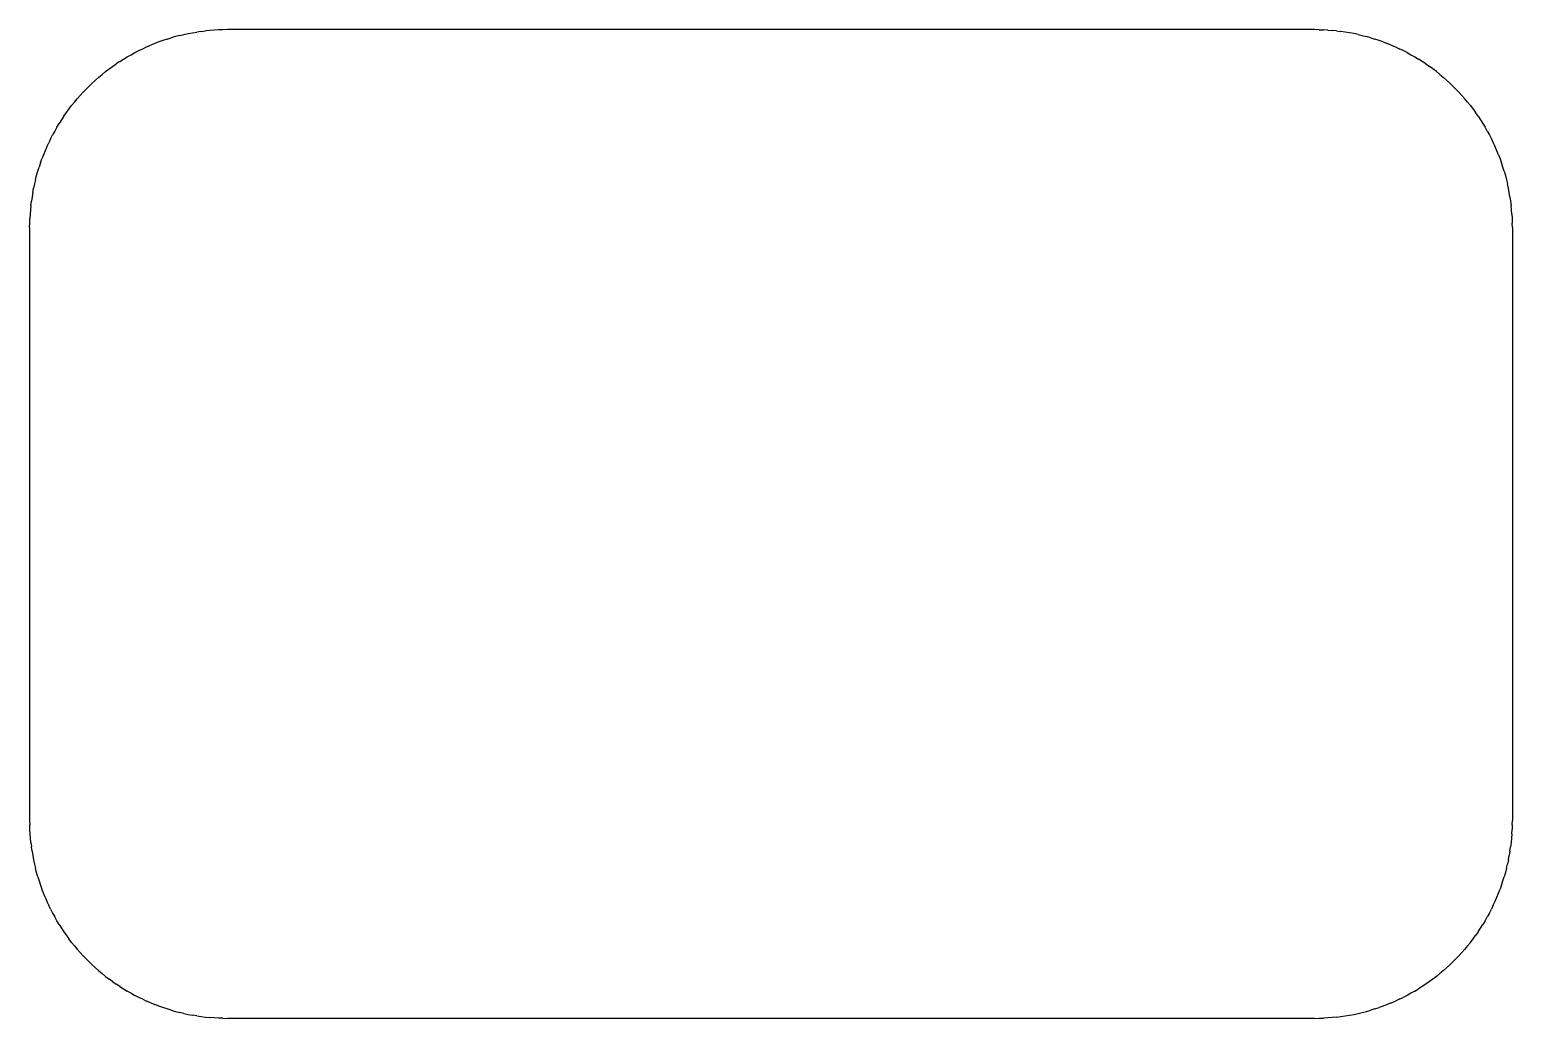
# Model space of a CAD drawing. Header units: centimetres. Extents: x 1 to 7, y 1 to 5.
import ezdxf

# ---------------------------------------------------------------- set-up
doc = ezdxf.new("R2010")
doc.units = ezdxf.units.CM
doc.layers.add('CUT', color=7, linetype='Continuous')

msp = doc.modelspace()

# ---------------------------------------------------------------- linework, layer by layer
at = {"layer": 'CUT'}
for p, q in [((1.6072, 4.9764), (1.6244, 4.9805)), ((1.6244, 4.9805), (1.6418, 4.9842)), ((1.6418, 4.9842), (1.6591, 4.9875)), ((1.6591, 4.9875), (1.6766, 4.9904)), ((1.6941, 4.993), (1.6766, 4.9904)), ((1.6941, 4.993), (1.7117, 4.9951)), ((1.7293, 4.9969), (1.7117, 4.9951)), ((1.7469, 4.9982), (1.7293, 4.9969)), ((1.7646, 4.9992), (1.7469, 4.9982)), ((1.7823, 4.9998), (1.7646, 4.9992)), ((1.8, 5), (1.7823, 4.9998)), ((6.2, 5), (1.8, 5)), ((6.2177, 4.9998), (6.2, 5)), ((6.2177, 4.9998), (6.2354, 4.9992)), ((6.2531, 4.9982), (6.2354, 4.9992)), ((6.2531, 4.9982), (6.2707, 4.9969)), ((6.2883, 4.9951), (6.2707, 4.9969)), ((6.2883, 4.9951), (6.3059, 4.993)), ((6.3234, 4.9904), (6.3059, 4.993)), ((6.3409, 4.9875), (6.3234, 4.9904)), ((6.3582, 4.9842), (6.3409, 4.9875)), ((6.3756, 4.9805), (6.3582, 4.9842)), ((6.3756, 4.9805), (6.3928, 4.9764)), ((1.4415, 4.9152), (1.4575, 4.923)), ((1.4575, 4.923), (1.4735, 4.9304)), ((1.4735, 4.9304), (1.4898, 4.9374)), ((1.5062, 4.9441), (1.4898, 4.9374)), ((1.5227, 4.9504), (1.5062, 4.9441)), ((1.5394, 4.9564), (1.5227, 4.9504)), ((1.5562, 4.9619), (1.5394, 4.9564)), ((1.5562, 4.9619), (1.5731, 4.9671)), ((1.5901, 4.972), (1.5731, 4.9671)), ((1.6072, 4.9764), (1.5901, 4.972)), ((6.3928, 4.9764), (6.4099, 4.972)), ((6.4269, 4.9671), (6.4099, 4.972)), ((6.4269, 4.9671), (6.4438, 4.9619)), ((6.4606, 4.9564), (6.4438, 4.9619)), ((6.4773, 4.9504), (6.4606, 4.9564)), ((6.4773, 4.9504), (6.4938, 4.9441)), ((6.5102, 4.9374), (6.4938, 4.9441)), ((6.5102, 4.9374), (6.5265, 4.9304)), ((6.5265, 4.9304), (6.5425, 4.923)), ((6.5585, 4.9152), (6.5425, 4.923)), ((1.3355, 4.8513), (1.35, 4.8615)), ((1.3648, 4.8713), (1.35, 4.8615)), ((1.3648, 4.8713), (1.3797, 4.8807)), ((1.3797, 4.8807), (1.3949, 4.8899)), ((1.3949, 4.8899), (1.4103, 4.8986)), ((1.4103, 4.8986), (1.4258, 4.9071)), ((1.4258, 4.9071), (1.4415, 4.9152)), ((6.5742, 4.9071), (6.5585, 4.9152)), ((6.5742, 4.9071), (6.5897, 4.8986)), ((6.5897, 4.8986), (6.6051, 4.8899)), ((6.6051, 4.8899), (6.6203, 4.8807)), ((6.6352, 4.8713), (6.6203, 4.8807)), ((6.65, 4.8615), (6.6352, 4.8713)), ((6.65, 4.8615), (6.6645, 4.8513)), ((1.2665, 4.7961), (1.2798, 4.8077)), ((1.2798, 4.8077), (1.2933, 4.8191)), ((1.3072, 4.8302), (1.2933, 4.8191)), ((1.3072, 4.8302), (1.3212, 4.8409)), ((1.3212, 4.8409), (1.3355, 4.8513)), ((6.6788, 4.8409), (6.6645, 4.8513)), ((6.6928, 4.8302), (6.6788, 4.8409)), ((6.6928, 4.8302), (6.7067, 4.8191)), ((6.7067, 4.8191), (6.7202, 4.8077)), ((6.7202, 4.8077), (6.7335, 4.7961)), ((1.2039, 4.7335), (1.2159, 4.7466)), ((1.2281, 4.7594), (1.2159, 4.7466)), ((1.2281, 4.7594), (1.2406, 4.7719)), ((1.2406, 4.7719), (1.2534, 4.7841)), ((1.2665, 4.7961), (1.2534, 4.7841)), ((6.7466, 4.7841), (6.7335, 4.7961)), ((6.7466, 4.7841), (6.7594, 4.7719)), ((6.7594, 4.7719), (6.7719, 4.7594)), ((6.7841, 4.7466), (6.7719, 4.7594)), ((6.7841, 4.7466), (6.7961, 4.7335)), ((1.1591, 4.6788), (1.1698, 4.6928)), ((1.1809, 4.7067), (1.1698, 4.6928)), ((1.1809, 4.7067), (1.1923, 4.7202)), ((1.2039, 4.7335), (1.1923, 4.7202)), ((6.8077, 4.7202), (6.7961, 4.7335)), ((6.8191, 4.7067), (6.8077, 4.7202)), ((6.8302, 4.6928), (6.8191, 4.7067)), ((6.8302, 4.6928), (6.8409, 4.6788)), ((1.1101, 4.6051), (1.1193, 4.6203)), ((1.1287, 4.6352), (1.1193, 4.6203)), ((1.1385, 4.65), (1.1287, 4.6352)), ((1.1385, 4.65), (1.1487, 4.6645)), ((1.1487, 4.6645), (1.1591, 4.6788)), ((6.8409, 4.6788), (6.8513, 4.6645)), ((6.8615, 4.65), (6.8513, 4.6645)), ((6.8615, 4.65), (6.8713, 4.6352)), ((6.8713, 4.6352), (6.8807, 4.6203)), ((6.8807, 4.6203), (6.8899, 4.6051)), ((1.0848, 4.5585), (1.0929, 4.5742)), ((1.1014, 4.5897), (1.0929, 4.5742)), ((1.1101, 4.6051), (1.1014, 4.5897)), ((6.8986, 4.5897), (6.8899, 4.6051)), ((6.8986, 4.5897), (6.9071, 4.5742)), ((6.9071, 4.5742), (6.9152, 4.5585)), ((1.0626, 4.5102), (1.0559, 4.4938)), ((1.0696, 4.5265), (1.0626, 4.5102)), ((1.0696, 4.5265), (1.077, 4.5425)), ((1.0848, 4.5585), (1.077, 4.5425)), ((6.9152, 4.5585), (6.923, 4.5425)), ((6.923, 4.5425), (6.9304, 4.5265)), ((6.9374, 4.5102), (6.9304, 4.5265)), ((6.9441, 4.4938), (6.9374, 4.5102)), ((1.0329, 4.4269), (1.0381, 4.4438)), ((1.0436, 4.4606), (1.0381, 4.4438)), ((1.0436, 4.4606), (1.0496, 4.4773)), ((1.0559, 4.4938), (1.0496, 4.4773)), ((6.9441, 4.4938), (6.9504, 4.4773)), ((6.9504, 4.4773), (6.9564, 4.4606)), ((6.9619, 4.4438), (6.9564, 4.4606)), ((6.9671, 4.4269), (6.9619, 4.4438)), ((1.0236, 4.3928), (1.0195, 4.3756)), ((1.0236, 4.3928), (1.028, 4.4099)), ((1.028, 4.4099), (1.0329, 4.4269)), ((6.9671, 4.4269), (6.972, 4.4099)), ((6.972, 4.4099), (6.9764, 4.3928)), ((6.9764, 4.3928), (6.9805, 4.3756)), ((1.0096, 4.3234), (1.007, 4.3059)), ((1.0125, 4.3409), (1.0096, 4.3234)), ((1.0125, 4.3409), (1.0158, 4.3582)), ((1.0195, 4.3756), (1.0158, 4.3582)), ((6.9842, 4.3582), (6.9805, 4.3756)), ((6.9875, 4.3409), (6.9842, 4.3582)), ((6.9904, 4.3234), (6.9875, 4.3409)), ((6.9904, 4.3234), (6.993, 4.3059)), ((1.0031, 4.2707), (1.0018, 4.2531)), ((1.0049, 4.2883), (1.0031, 4.2707)), ((1.0049, 4.2883), (1.007, 4.3059)), ((6.993, 4.3059), (6.9951, 4.2883)), ((6.9969, 4.2707), (6.9951, 4.2883)), ((6.9982, 4.2531), (6.9969, 4.2707)), ((1, 4.2), (1.0002, 4.2177)), ((1, 4.2), (1, 1.8)), ((1.0002, 4.2177), (1.0008, 4.2354)), ((1.0018, 4.2531), (1.0008, 4.2354)), ((6.9982, 4.2531), (6.9992, 4.2354)), ((6.9992, 4.2354), (6.9998, 4.2177)), ((7, 4.2), (6.9998, 4.2177)), ((7, 4.2), (7, 1.8)), ((1, 1.8), (1.0002, 1.7823)), ((6.9998, 1.7823), (7, 1.8)), ((1.0008, 1.7646), (1.0002, 1.7823)), ((1.0018, 1.7469), (1.0008, 1.7646)), ((1.0031, 1.7293), (1.0018, 1.7469)), ((6.9982, 1.7469), (6.9969, 1.7293)), ((6.9982, 1.7469), (6.9992, 1.7646)), ((6.9998, 1.7823), (6.9992, 1.7646)), ((1.0049, 1.7117), (1.0031, 1.7293)), ((1.0049, 1.7117), (1.007, 1.6941)), ((1.0096, 1.6766), (1.007, 1.6941)), ((6.9904, 1.6766), (6.993, 1.6941)), ((6.9951, 1.7117), (6.993, 1.6941)), ((6.9969, 1.7293), (6.9951, 1.7117)), ((1.0096, 1.6766), (1.0125, 1.6591)), ((1.0125, 1.6591), (1.0158, 1.6418)), ((1.0158, 1.6418), (1.0195, 1.6244)), ((1.0195, 1.6244), (1.0236, 1.6072)), ((6.9764, 1.6072), (6.9805, 1.6244)), ((6.9842, 1.6418), (6.9805, 1.6244)), ((6.9842, 1.6418), (6.9875, 1.6591)), ((6.9904, 1.6766), (6.9875, 1.6591)), ((1.028, 1.5901), (1.0236, 1.6072)), ((1.0329, 1.5731), (1.028, 1.5901)), ((1.0329, 1.5731), (1.0381, 1.5562)), ((6.9619, 1.5562), (6.9671, 1.5731)), ((6.972, 1.5901), (6.9671, 1.5731)), ((6.9764, 1.6072), (6.972, 1.5901)), ((1.0381, 1.5562), (1.0436, 1.5394)), ((1.0436, 1.5394), (1.0496, 1.5227)), ((1.0559, 1.5062), (1.0496, 1.5227)), ((1.0626, 1.4898), (1.0559, 1.5062)), ((6.9374, 1.4898), (6.9441, 1.5062)), ((6.9441, 1.5062), (6.9504, 1.5227)), ((6.9564, 1.5394), (6.9504, 1.5227)), ((6.9564, 1.5394), (6.9619, 1.5562)), ((1.0626, 1.4898), (1.0696, 1.4735)), ((1.077, 1.4575), (1.0696, 1.4735)), ((1.0848, 1.4415), (1.077, 1.4575)), ((1.0848, 1.4415), (1.0929, 1.4258)), ((6.9071, 1.4258), (6.9152, 1.4415)), ((6.923, 1.4575), (6.9152, 1.4415)), ((6.923, 1.4575), (6.9304, 1.4735)), ((6.9304, 1.4735), (6.9374, 1.4898)), ((1.0929, 1.4258), (1.1014, 1.4103)), ((1.1101, 1.3949), (1.1014, 1.4103)), ((1.1193, 1.3797), (1.1101, 1.3949)), ((6.8899, 1.3949), (6.8807, 1.3797)), ((6.8899, 1.3949), (6.8986, 1.4103)), ((6.9071, 1.4258), (6.8986, 1.4103)), ((1.1193, 1.3797), (1.1287, 1.3648)), ((1.1287, 1.3648), (1.1385, 1.35)), ((1.1385, 1.35), (1.1487, 1.3355)), ((1.1487, 1.3355), (1.1591, 1.3212)), ((1.1698, 1.3072), (1.1591, 1.3212)), ((6.8302, 1.3072), (6.8409, 1.3212)), ((6.8409, 1.3212), (6.8513, 1.3355)), ((6.8615, 1.35), (6.8513, 1.3355)), ((6.8615, 1.35), (6.8713, 1.3648)), ((6.8713, 1.3648), (6.8807, 1.3797)), ((1.1809, 1.2933), (1.1698, 1.3072)), ((1.1809, 1.2933), (1.1923, 1.2798)), ((1.2039, 1.2665), (1.1923, 1.2798)), ((1.2039, 1.2665), (1.2159, 1.2534)), ((6.7961, 1.2665), (6.7841, 1.2534)), ((6.7961, 1.2665), (6.8077, 1.2798)), ((6.8191, 1.2933), (6.8077, 1.2798)), ((6.8302, 1.3072), (6.8191, 1.2933)), ((1.2159, 1.2534), (1.2281, 1.2406)), ((1.2281, 1.2406), (1.2406, 1.2281)), ((1.2534, 1.2159), (1.2406, 1.2281)), ((1.2534, 1.2159), (1.2665, 1.2039)), ((1.2798, 1.1923), (1.2665, 1.2039)), ((6.7202, 1.1923), (6.7335, 1.2039)), ((6.7466, 1.2159), (6.7335, 1.2039)), ((6.7594, 1.2281), (6.7466, 1.2159)), ((6.7594, 1.2281), (6.7719, 1.2406)), ((6.7841, 1.2534), (6.7719, 1.2406)), ((1.2798, 1.1923), (1.2933, 1.1809)), ((1.3072, 1.1698), (1.2933, 1.1809)), ((1.3072, 1.1698), (1.3212, 1.1591)), ((1.3355, 1.1487), (1.3212, 1.1591)), ((1.3355, 1.1487), (1.35, 1.1385)), ((6.6645, 1.1487), (6.65, 1.1385)), ((6.6788, 1.1591), (6.6645, 1.1487)), ((6.6928, 1.1698), (6.6788, 1.1591)), ((6.6928, 1.1698), (6.7067, 1.1809)), ((6.7202, 1.1923), (6.7067, 1.1809)), ((1.3648, 1.1287), (1.35, 1.1385)), ((1.3648, 1.1287), (1.3797, 1.1193)), ((1.3797, 1.1193), (1.3949, 1.1101)), ((1.4103, 1.1014), (1.3949, 1.1101)), ((1.4103, 1.1014), (1.4258, 1.0929)), ((1.4415, 1.0848), (1.4258, 1.0929)), ((1.4575, 1.077), (1.4415, 1.0848)), ((6.5425, 1.077), (6.5585, 1.0848)), ((6.5742, 1.0929), (6.5585, 1.0848)), ((6.5897, 1.1014), (6.5742, 1.0929)), ((6.6051, 1.1101), (6.5897, 1.1014)), ((6.6051, 1.1101), (6.6203, 1.1193)), ((6.6352, 1.1287), (6.6203, 1.1193)), ((6.65, 1.1385), (6.6352, 1.1287)), ((1.4575, 1.077), (1.4735, 1.0696)), ((1.4898, 1.0626), (1.4735, 1.0696)), ((1.4898, 1.0626), (1.5062, 1.0559)), ((1.5227, 1.0496), (1.5062, 1.0559)), ((1.5394, 1.0436), (1.5227, 1.0496)), ((1.5562, 1.0381), (1.5394, 1.0436)), ((1.5731, 1.0329), (1.5562, 1.0381)), ((1.5731, 1.0329), (1.5901, 1.028)), ((1.5901, 1.028), (1.6072, 1.0236)), ((1.6244, 1.0195), (1.6072, 1.0236)), ((6.3756, 1.0195), (6.3928, 1.0236)), ((6.3928, 1.0236), (6.4099, 1.028)), ((6.4099, 1.028), (6.4269, 1.0329)), ((6.4438, 1.0381), (6.4269, 1.0329)), ((6.4438, 1.0381), (6.4606, 1.0436)), ((6.4773, 1.0496), (6.4606, 1.0436)), ((6.4938, 1.0559), (6.4773, 1.0496)), ((6.5102, 1.0626), (6.4938, 1.0559)), ((6.5102, 1.0626), (6.5265, 1.0696)), ((6.5425, 1.077), (6.5265, 1.0696)), ((1.6244, 1.0195), (1.6418, 1.0158)), ((1.6418, 1.0158), (1.6591, 1.0125)), ((1.6766, 1.0096), (1.6591, 1.0125)), ((1.6766, 1.0096), (1.6941, 1.007)), ((1.6941, 1.007), (1.7117, 1.0049)), ((1.7117, 1.0049), (1.7293, 1.0031)), ((1.7469, 1.0018), (1.7293, 1.0031)), ((1.7646, 1.0008), (1.7469, 1.0018)), ((1.7823, 1.0002), (1.7646, 1.0008)), ((1.7823, 1.0002), (1.8, 1)), ((6.2, 1), (1.8, 1)), ((6.2, 1), (6.2177, 1.0002)), ((6.2177, 1.0002), (6.2354, 1.0008)), ((6.2531, 1.0018), (6.2354, 1.0008)), ((6.2707, 1.0031), (6.2531, 1.0018)), ((6.2883, 1.0049), (6.2707, 1.0031)), ((6.2883, 1.0049), (6.3059, 1.007)), ((6.3059, 1.007), (6.3234, 1.0096)), ((6.3234, 1.0096), (6.3409, 1.0125)), ((6.3409, 1.0125), (6.3582, 1.0158)), ((6.3582, 1.0158), (6.3756, 1.0195))]:
    msp.add_line(p, q, dxfattribs=at)

doc.saveas('drawing.dxf')
